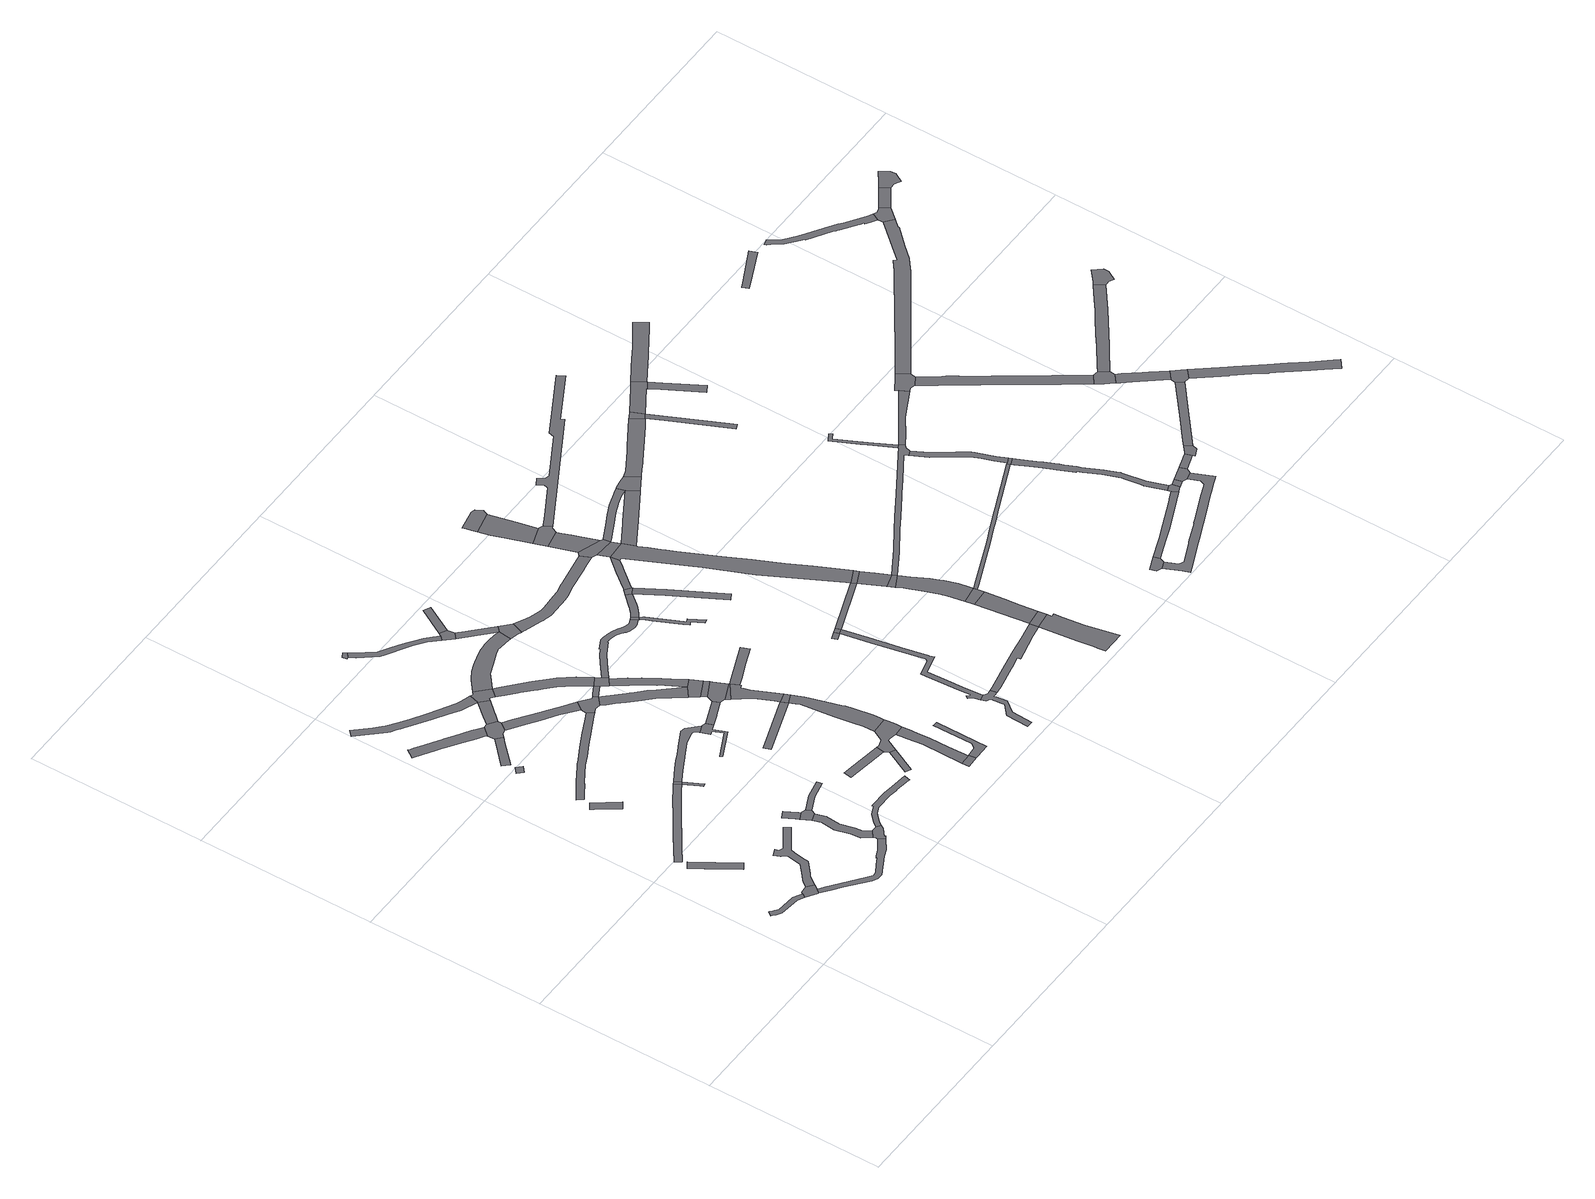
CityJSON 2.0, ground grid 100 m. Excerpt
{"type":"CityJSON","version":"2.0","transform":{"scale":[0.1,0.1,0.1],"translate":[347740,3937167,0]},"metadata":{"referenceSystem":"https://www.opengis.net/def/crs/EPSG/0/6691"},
"CityObjects":{
"road1":{"type":"Road","attributes":{"RoadStructureAttribute.sectionType":"1"},"geometry":[{"type":"MultiSurface","lod":"1","boundaries":[[[0,1,2,3,4,5,6,7,8,9,10,11,12,13]]]}]},
"road2":{"type":"Road","geometry":[{"type":"MultiSurface","lod":"1","boundaries":[[[14,15,16,17,18,19,20,13,12,21,22]]]}]},
"road3":{"type":"Road","attributes":{"RoadStructureAttribute.sectionType":"1"},"geometry":[{"type":"MultiSurface","lod":"1","boundaries":[[[23,24,25,26,27]]]}]},
"road4":{"type":"Road","geometry":[{"type":"MultiSurface","lod":"1","boundaries":[[[17,28,29,30,31,32,33,34,35,36,37,38,39,40,41,42,43,44,45,46,47,48,49,18]]]}]},
"road5":{"type":"Road","attributes":{"RoadStructureAttribute.sectionType":"1"},"geometry":[{"type":"MultiSurface","lod":"1","boundaries":[[[50,51,52,53,54,55,56,57,58,59,60,61,62,63,64,65,66,67,68,69,70,71,72,14,22]]]}]},
"road6":{"type":"Road","attributes":{"RoadStructureAttribute.sectionType":"1"},"geometry":[{"type":"MultiSurface","lod":"1","boundaries":[[[73,74,75,76,77,78,79,80,81,82,83,84,85,86,87,88,89,90,91,92]]]}]},
"road7":{"type":"Road","attributes":{"RoadStructureAttribute.sectionType":"1"},"geometry":[{"type":"MultiSurface","lod":"1","boundaries":[[[93,94,95,96,97]]]}]},
"road8":{"type":"Road","geometry":[{"type":"MultiSurface","lod":"1","boundaries":[[[98,99,100,101]]]}]},
"road9":{"type":"Road","attributes":{"RoadStructureAttribute.sectionType":"1"},"geometry":[{"type":"MultiSurface","lod":"1","boundaries":[[[102,103,104,105,106,107,108,109,110,111,112,113,114,115,116,117,118,119,120,121,122,123,124]]]}]},
"road10":{"type":"Road","attributes":{"RoadStructureAttribute.sectionType":"1"},"geometry":[{"type":"MultiSurface","lod":"1","boundaries":[[[125,126,127,128,129,130]]]}]},
"road11":{"type":"Road","attributes":{"RoadStructureAttribute.sectionType":"1"},"geometry":[{"type":"MultiSurface","lod":"1","boundaries":[[[131,132,133,134,135,136]]]}]},
"road12":{"type":"Road","attributes":{"RoadStructureAttribute.sectionType":"1"},"geometry":[{"type":"MultiSurface","lod":"1","boundaries":[[[137,138,139,140,141,142,143,144,145,146,147,148]]]}]},
"road13":{"type":"Road","geometry":[{"type":"MultiSurface","lod":"1","boundaries":[[[143,142,149,59,58,150,151,152,153,154,155,156,157]]]}]},
"road14":{"type":"Road","geometry":[{"type":"MultiSurface","lod":"1","boundaries":[[[158,159,136,135,137,148]]]}]},
"road15":{"type":"Road","geometry":[{"type":"MultiSurface","lod":"1","boundaries":[[[160,73,92,161]]]}]},
"road16":{"type":"Road","attributes":{"RoadStructureAttribute.sectionType":"1"},"geometry":[{"type":"MultiSurface","lod":"1","boundaries":[[[92,162,163,164,165,161]]]}]},
"road17":{"type":"Road","attributes":{"RoadStructureAttribute.sectionType":"1"},"geometry":[{"type":"MultiSurface","lod":"1","boundaries":[[[166,167,168,169,170,171,172,173,174,175,176,177,178,179,180,181,182,183,184,185,186,187,188,189,190]]]}]},
"road18":{"type":"Road","attributes":{"RoadStructureAttribute.sectionType":"1"},"geometry":[{"type":"MultiSurface","lod":"1","boundaries":[[[191,192,193,194,195,196,197,198,199,200,201,202,203,204,205,206,207,208,209,210,211,212,213]]]}]},
"road19":{"type":"Road","geometry":[{"type":"MultiSurface","lod":"1","boundaries":[[[102,124,214,128,127,215,216,217,218,219]]]}]},
"road20":{"type":"Road","attributes":{"RoadStructureAttribute.sectionType":"1"},"geometry":[{"type":"MultiSurface","lod":"1","boundaries":[[[220,221,222,223,159,158]]]}]},
"road21":{"type":"Road","attributes":{"RoadStructureAttribute.sectionType":"1"},"geometry":[{"type":"MultiSurface","lod":"1","boundaries":[[[212,224,219,218,225,226,227,228]]]}]},
"road22":{"type":"Road","attributes":{"RoadStructureAttribute.sectionType":"1"},"geometry":[{"type":"MultiSurface","lod":"1","boundaries":[[[156,229,230,231,232,233,234,235,236,237,238,239,240,241,242,243,244,245,246,157]]]}]},
"road23":{"type":"Road","attributes":{"RoadStructureAttribute.sectionType":"1"},"geometry":[{"type":"MultiSurface","lod":"1","boundaries":[[[247,248,249,250,251,252,253,254,255,256,257,258,259,260,261,262,263,264,160,161]]]}]},
"road24":{"type":"Road","attributes":{"RoadStructureAttribute.sectionType":"1"},"geometry":[{"type":"MultiSurface","lod":"1","boundaries":[[[265,266,267,268,269,270,271,272,273,274,275,217,216]]]}]},
"road25":{"type":"Road","geometry":[{"type":"MultiSurface","lod":"1","boundaries":[[[276,277,278,279,280,281,282,213,212,228]]]}]},
"road26":{"type":"Road","attributes":{"RoadStructureAttribute.sectionType":"1"},"geometry":[{"type":"MultiSurface","lod":"1","boundaries":[[[283,284,285,286,287,288,289,257,256,290,291]]]}]},
"road27":{"type":"Road","geometry":[{"type":"MultiSurface","lod":"1","boundaries":[[[292,293,294,295,296]]]}]},
"road28":{"type":"Road","geometry":[{"type":"MultiSurface","lod":"1","boundaries":[[[297,298,299,300,269,268,177,176,301,302]]]}]},
"road29":{"type":"Road","attributes":{"RoadStructureAttribute.sectionType":"1"},"geometry":[{"type":"MultiSurface","lod":"1","boundaries":[[[303,304,305,306,307]]]}]},
"road30":{"type":"Road","attributes":{"RoadStructureAttribute.sectionType":"1"},"geometry":[{"type":"MultiSurface","lod":"1","boundaries":[[[308,309,310,311,312,313,314,315,279,278,316,317,318,319,320,321,322,323,324,325,326,327,328]]]}]},
"road31":{"type":"Road","geometry":[{"type":"MultiSurface","lod":"1","boundaries":[[[329,330,331,332]]]}]},
"road32":{"type":"Road","attributes":{"RoadStructureAttribute.sectionType":"1"},"geometry":[{"type":"MultiSurface","lod":"1","boundaries":[[[333,334,335,336,337,338,339,340,341,342,343,344,345,346,347,348,349,350,292,296]]]}]},
"road33":{"type":"Road","attributes":{"RoadStructureAttribute.sectionType":"1"},"geometry":[{"type":"MultiSurface","lod":"1","boundaries":[[[351,298,297,352,353,354,327]]]}]},
"road34":{"type":"Road","attributes":{"RoadStructureAttribute.sectionType":"1"},"geometry":[{"type":"MultiSurface","lod":"1","boundaries":[[[355,356,357,358,359,360,361,362,363,364,365,366,280,279,367,368,369,370,371,372,373,374,375,376]]]}]},
"road35":{"type":"Road","geometry":[{"type":"MultiSurface","lod":"1","boundaries":[[[377,289,288,378,379,380]]]}]},
"road36":{"type":"Road","attributes":{"RoadStructureAttribute.sectionType":"1"},"geometry":[{"type":"MultiSurface","lod":"1","boundaries":[[[381,382,383,384,385,386,387,388,389,390,391,392,393,394,395,297,302]]]}]},
"road37":{"type":"Road","attributes":{"RoadStructureAttribute.sectionType":"1"},"geometry":[{"type":"MultiSurface","lod":"1","boundaries":[[[396,397,398,399]]]}]},
"road38":{"type":"Road","geometry":[{"type":"MultiSurface","lod":"1","boundaries":[[[327,354,400,401,402,403,328]]]}]},
"road39":{"type":"Road","geometry":[{"type":"MultiSurface","lod":"1","boundaries":[[[404,405,406,407,408]]]}]},
"road40":{"type":"Road","geometry":[{"type":"MultiSurface","lod":"1","boundaries":[[[329,332,409,410,411,412,413,414,415,416,417,418,419,303,307]]]}]},
"road41":{"type":"Road","attributes":{"RoadStructureAttribute.sectionType":"1"},"geometry":[{"type":"MultiSurface","lod":"1","boundaries":[[[420,421,422,423,424,425,426,427,428,429,430,431,401,400,432,433,434,435,436,437,438,439,389]]]}]},
"road42":{"type":"Road","attributes":{"RoadStructureAttribute.sectionType":"1"},"geometry":[{"type":"MultiSurface","lod":"1","boundaries":[[[411,440,441,442,443,405,404,444,445,446,447,412]]]}]},
"road43":{"type":"Road","geometry":[{"type":"MultiSurface","lod":"1","boundaries":[[[339,448,449,450,451,340]]]}]},
"road44":{"type":"Road","geometry":[{"type":"MultiSurface","lod":"1","boundaries":[[[388,452,453,420,389]]]}]},
"road45":{"type":"Road","attributes":{"RoadStructureAttribute.sectionType":"1"},"geometry":[{"type":"MultiSurface","lod":"1","boundaries":[[[454,455,453,452,456]]]}]},
"road46":{"type":"Road","geometry":[{"type":"MultiSurface","lod":"1","boundaries":[[[457,458,459,460,454,456,377,380]]]}]},
"road47":{"type":"Road","geometry":[{"type":"MultiSurface","lod":"1","boundaries":[[[457,461,462,458]]]}]},
"road48":{"type":"Road","attributes":{"RoadStructureAttribute.sectionType":"1"},"geometry":[{"type":"MultiSurface","lod":"1","boundaries":[[[407,463,464,465,466,467,468,469,470,471,408]]]}]},
"road49":{"type":"Road","attributes":{"RoadStructureAttribute.sectionType":"1"},"geometry":[{"type":"MultiSurface","lod":"1","boundaries":[[[472,473,474,475,476,477,478,462,461,479,480,481,482,399]]]}]},
"road50":{"type":"Road","attributes":{"RoadStructureAttribute.sectionType":"1"},"geometry":[{"type":"MultiSurface","lod":"1","boundaries":[[[483,484,485,449,448,486,487,488,376]]]}]},
"road51":{"type":"Road","attributes":{"RoadStructureAttribute.sectionType":"1"},"geometry":[{"type":"MultiSurface","lod":"1","boundaries":[[[398,489,490,491,492,493,494,495,496,497,417,416,498,499,500,501,502,503,504,505]]]}]},
"road52":{"type":"Road","geometry":[{"type":"MultiSurface","lod":"1","boundaries":[[[472,399,398,505]]]}]},
"road53":{"type":"Road","attributes":{"RoadStructureAttribute.sectionType":"1"},"geometry":[{"type":"MultiSurface","lod":"1","boundaries":[[[450,506,507,451]]]}]},
"road54":{"type":"Road","geometry":[{"type":"MultiSurface","lod":"1","boundaries":[[[375,508,509,510,511,483,376]]]}]},
"road55":{"type":"Road","attributes":{"RoadStructureAttribute.sectionType":"1"},"geometry":[{"type":"MultiSurface","lod":"1","boundaries":[[[512,513,514,515,516,517,518,519,520,521,522,523,524,525,526,527,528,403,402,529,530,531,532,533,534,535,536,537,538,539,540,541,542,543,544,545,546,547]]]}]},
"road56":{"type":"Road","attributes":{"RoadStructureAttribute.sectionType":"1"},"geometry":[{"type":"MultiSurface","lod":"1","boundaries":[[[548,549,550,551,552,478,477]]]}]},
"road57":{"type":"Road","geometry":[{"type":"MultiSurface","lod":"1","boundaries":[[[553,554,555,556,557,558,559,560,561,562,563,564,565,566,567,568,569,570,571,572,573,574,575,576,577]]]}]},
"road58":{"type":"Road","geometry":[{"type":"MultiSurface","lod":"1","boundaries":[[[578,579,512,547,580]]]}]},
"road59":{"type":"Road","attributes":{"RoadStructureAttribute.sectionType":"1"},"geometry":[{"type":"MultiSurface","lod":"1","boundaries":[[[581,582,583,584,585,586,587,588,589,590,510,509,591,592,593,594,595,596,597,598,599,600,601,602,603,604,605,606]]]}]},
"road60":{"type":"Road","attributes":{"RoadStructureAttribute.sectionType":"1"},"geometry":[{"type":"MultiSurface","lod":"1","boundaries":[[[607,608,609,610,611,612,613,614,615,616,617,618,578,580]]]}]},
"road61":{"type":"Road","attributes":{"RoadStructureAttribute.sectionType":"1"},"geometry":[{"type":"MultiSurface","lod":"1","boundaries":[[[619,620,621,622,623,624,625,626,627,628,629,630,631,632,633,560,559,634,635,636,637,638,639,640,641,642,643,644,645]]]}]},
"road62":{"type":"Road","attributes":{"RoadStructureAttribute.sectionType":"1"},"geometry":[{"type":"MultiSurface","lod":"1","boundaries":[[[646,647,648,649,650,651,579,578,652,653,654,655,656,657,658,659,660,661,662,657]]]}]},
"road63":{"type":"Road","geometry":[{"type":"MultiSurface","lod":"1","boundaries":[[[662,663,664,646,657]]]}]},
"road64":{"type":"Road","geometry":[{"type":"MultiSurface","lod":"1","boundaries":[[[665,666,667,619]]]}]},
"road65":{"type":"Road","geometry":[{"type":"MultiSurface","lod":"1","boundaries":[[[645,668,665,619]]]}]},
"road66":{"type":"Road","attributes":{"RoadStructureAttribute.sectionType":"1"},"geometry":[{"type":"MultiSurface","lod":"1","boundaries":[[[669,670,671,664,663,672,673,674,675,676]]]}]},
"road67":{"type":"Road","attributes":{"RoadStructureAttribute.sectionType":"1"},"geometry":[{"type":"MultiSurface","lod":"1","boundaries":[[[677,678,679,680,553,577,681,682,683,684,685,686,687,688,689]]]}]},
"road68":{"type":"Road","attributes":{"RoadStructureAttribute.sectionType":"1"},"geometry":[{"type":"MultiSurface","lod":"1","boundaries":[[[690,691,668,645]]]}]},
"road69":{"type":"Road","attributes":{"function":"3","RoadStructureAttribute.sectionType":"1"},"geometry":[{"type":"MultiSurface","lod":"1","boundaries":[[[692,693,694,695,696,697,698]]]}]},
"road70":{"type":"Road","geometry":[{"type":"MultiSurface","lod":"1","boundaries":[[[699,700,701,702,703,581,606]]]}]},
"road71":{"type":"Road","attributes":{"function":"3","RoadStructureAttribute.sectionType":"1"},"geometry":[{"type":"MultiSurface","lod":"1","boundaries":[[[703,702,704,705,706,707,708]]]}]},
"road72":{"type":"Road","geometry":[{"type":"MultiSurface","lod":"1","boundaries":[[[707,709,710,711,695,694,712,713,708]]]}]},
"road73":{"type":"Road","geometry":[{"type":"MultiSurface","lod":"1","boundaries":[[[697,714,715,716,717,718,719,720,698]]]}]},
"road74":{"type":"Road","geometry":[{"type":"MultiSurface","lod":"1","boundaries":[[[721,722,700,699,723,676]]]}]},
"road75":{"type":"Road","attributes":{"function":"3","RoadStructureAttribute.sectionType":"1"},"geometry":[{"type":"MultiSurface","lod":"1","boundaries":[[[675,724,725,726,727,728,729,730,691,731,732,733,734,735,736,737,738,739,740,741,742,743,721,676]]]}]},
"road76":{"type":"Road","attributes":{"function":"3","RoadStructureAttribute.sectionType":"1"},"geometry":[{"type":"MultiSurface","lod":"1","boundaries":[[[744,745,746,747,748,749,750,751,752,753,754,688]]]}]},
"road77":{"type":"Road","geometry":[{"type":"MultiSurface","lod":"1","boundaries":[[[688,754,755,756,689]]]}]},
"road78":{"type":"Road","geometry":[{"type":"MultiSurface","lod":"1","boundaries":[[[731,691,690,757]]]}]},
"road79":{"type":"Road","attributes":{"function":"3","RoadStructureAttribute.sectionType":"1"},"geometry":[{"type":"MultiSurface","lod":"1","boundaries":[[[758,759,757,690,760,761]]]}]},
"road80":{"type":"Road","attributes":{"function":"3","RoadStructureAttribute.sectionType":"1"},"geometry":[{"type":"MultiSurface","lod":"1","boundaries":[[[756,755,762,763,764,765]]]}]},
"road81":{"type":"Road","geometry":[{"type":"MultiSurface","lod":"1","boundaries":[[[761,760,766,767]]]}]},
"road82":{"type":"Road","geometry":[{"type":"MultiSurface","lod":"1","boundaries":[[[768,769,765,764,770]]]}]},
"road83":{"type":"Road","attributes":{"function":"3","RoadStructureAttribute.sectionType":"1"},"geometry":[{"type":"MultiSurface","lod":"1","boundaries":[[[766,771,772,773,774,775,776,777,769,768,778,779,780,781,782,783,767]]]}]},
"road84":{"type":"Road","attributes":{"RoadStructureAttribute.sectionType":"1"},"geometry":[{"type":"MultiSurface","lod":"1","boundaries":[[[784,785,786,787,788,789,790,791,792,793,701,700,794,795,796,797,798,799,800,801,802]]]}]},
"road85":{"type":"Road","attributes":{"RoadStructureAttribute.sectionType":"1"},"geometry":[{"type":"MultiSurface","lod":"1","boundaries":[[[803,804,721,743,805,806,807,808,802]]]}]},
"road86":{"type":"Road","geometry":[{"type":"MultiSurface","lod":"1","boundaries":[[[809,810,784,802,808,811,812]]]}]},
"road87":{"type":"Road","attributes":{"RoadStructureAttribute.sectionType":"1"},"geometry":[{"type":"MultiSurface","lod":"1","boundaries":[[[813,814,815,816,817,818,819,820,821,822,823,824,825,826,827,828,711,710]]]}]},
"road88":{"type":"Road","attributes":{"RoadStructureAttribute.sectionType":"1"},"geometry":[{"type":"MultiSurface","lod":"1","boundaries":[[[829,830,831,832,833,834,835,836,837,838,839,840,841,761,767,842,843,844,845,846,847,848,849,850]]]}]},
"road89":{"type":"Road","geometry":[{"type":"MultiSurface","lod":"1","boundaries":[[[851,852,853,854,855,856]]]}]},
"road90":{"type":"Road","attributes":{"RoadStructureAttribute.sectionType":"1"},"geometry":[{"type":"MultiSurface","lod":"1","boundaries":[[[857,858,859,860,861,862,863,864,865,866,867,868,869,870,871,872,873,874,875,876,768,770]]]}]},
"road91":{"type":"Road","attributes":{"RoadStructureAttribute.sectionType":"1"},"geometry":[{"type":"MultiSurface","lod":"1","boundaries":[[[877,878,879,880,881,882,883,812,811,884,885,886,877,887,888,889,890,891,892]]]}]},
"road92":{"type":"Road","geometry":[{"type":"MultiSurface","lod":"1","boundaries":[[[892,893,894,878,877]]]}]},
"road93":{"type":"Road","attributes":{"RoadStructureAttribute.sectionType":"1"},"geometry":[{"type":"MultiSurface","lod":"1","boundaries":[[[895,896,897,898,899,900,901,902,855,854,903,904,905,906,907,908,909,910,911,912]]]}]},
"road94":{"type":"Road","attributes":{"RoadStructureAttribute.sectionType":"1"},"geometry":[{"type":"MultiSurface","lod":"1","boundaries":[[[913,914,915,916,917,918,919,920,921,922,923,924,925,926,927,928,853,852,929,930,931,932,933,934,935,936,937,938,939,940,941,942,943,944,945,946]]]}]},
"road95":{"type":"Road","geometry":[{"type":"MultiSurface","lod":"1","boundaries":[[[947,948,949,950,951,893,892]]]}]},
"road96":{"type":"Road","geometry":[{"type":"MultiSurface","lod":"1","boundaries":[[[952,953,954,955,956,957,958,959,960,832,831]]]}]},
"road97":{"type":"Road","attributes":{"RoadStructureAttribute.sectionType":"1"},"geometry":[{"type":"MultiSurface","lod":"1","boundaries":[[[849,961,962,963,964,965,966,967,968,969,970,971,972,973,850]]]}]},
"road98":{"type":"Road","geometry":[{"type":"MultiSurface","lod":"1","boundaries":[[[974,967,966,868,867]]]}]},
"road99":{"type":"Road","attributes":{"RoadStructureAttribute.sectionType":"1"},"geometry":[{"type":"MultiSurface","lod":"1","boundaries":[[[948,975,976,977,978,949]]]}]},
"road100":{"type":"Road","attributes":{"RoadStructureAttribute.sectionType":"1"},"geometry":[{"type":"MultiSurface","lod":"1","boundaries":[[[979,980,981,982,983,984,985,986,987,988,989,990,991,992,993,994,995,996,997,998,999,1000,1001,1002,1003,1004,1005,1006,1007,1008,1009,1010,1011,1012,974,867]]]}]},
"road101":{"type":"Road","geometry":[{"type":"MultiSurface","lod":"1","boundaries":[[[1013,1014,1015,998,997,895,912]]]}]},
"road102":{"type":"Road","attributes":{"RoadStructureAttribute.sectionType":"1"},"geometry":[{"type":"MultiSurface","lod":"1","boundaries":[[[1015,1014,1016,1017]]]}]},
"road103":{"type":"Road","attributes":{"RoadStructureAttribute.sectionType":"1"},"geometry":[{"type":"MultiSurface","lod":"1","boundaries":[[[1018,1019,1020,1021,1022,831,830,1023,1024,1025,1026]]]}]},
"road104":{"type":"Road","geometry":[{"type":"MultiSurface","lod":"1","boundaries":[[[1027,1028,1017,1016,913,946]]]}]},
"road105":{"type":"Road","attributes":{"RoadStructureAttribute.sectionType":"1"},"geometry":[{"type":"MultiSurface","lod":"1","boundaries":[[[1029,1030,1031,1032,1033,1034,950,949,1035,1036,1037,1038,1039,1040,1041,1042]]]}]},
"road106":{"type":"Road","attributes":{"RoadStructureAttribute.sectionType":"1"},"geometry":[{"type":"MultiSurface","lod":"1","boundaries":[[[1043,1044,1045,1028,1027,1046,1047]]]}]},
"road107":{"type":"Road","geometry":[{"type":"MultiSurface","lod":"1","boundaries":[[[1048,1049,1050,1051,1052,1043,1047]]]}]},
"road108":{"type":"Road","geometry":[{"type":"MultiSurface","lod":"1","boundaries":[[[1053,1054,1055,1056,1057,1058,1026,1025,1059,1060]]]}]},
"road109":{"type":"Road","attributes":{"RoadStructureAttribute.sectionType":"1"},"geometry":[{"type":"MultiSurface","lod":"1","boundaries":[[[1061,1062,1063,1064,1065,1066,1067,1068,1069,1070,1071,1072,1073,1074,1075,1076,1077,1078,1079,1080,1081,1082,1083,1084,1085,1086,1053,1060]]]}]},
"road110":{"type":"Road","attributes":{"RoadStructureAttribute.sectionType":"1"},"geometry":[{"type":"MultiSurface","lod":"1","boundaries":[[[1050,1087,1088,1089,1090,1091,1092,1093,1051]]]}]},
"road111":{"type":"Road","geometry":[{"type":"MultiSurface","lod":"1","boundaries":[[[1094,1073,1072,1095,1096,1097,1098]]]}]},
"road112":{"type":"Road","attributes":{"RoadStructureAttribute.sectionType":"1"},"geometry":[{"type":"MultiSurface","lod":"1","boundaries":[[[1096,1099,1100,1101,1102,1103,1104,1105,1106,1107,1097]]]}]},
"road113":{"type":"Road","geometry":[{"type":"MultiSurface","lod":"1","boundaries":[[[1108,1109,1103,1102,1090,1089]]]}]},
"road114":{"type":"Road","geometry":[{"type":"MultiSurface","lod":"1","boundaries":[[[1110,1111,1112,1113,1114,1115]]]}]},
"road115":{"type":"Road","attributes":{"RoadStructureAttribute.sectionType":"1"},"geometry":[{"type":"MultiSurface","lod":"1","boundaries":[[[1116,1117,1118,1119,1120,1121,1122,1055,1054,1123,1124,1125,1126,1127,1128,1129,1130,1131,1132,1133,1134,1135]]]}]},
"road116":{"type":"Road","attributes":{"RoadStructureAttribute.sectionType":"1"},"geometry":[{"type":"MultiSurface","lod":"1","boundaries":[[[1136,1137,1138,1139,1140,1141,1142,1143,1144,1109,1108,1145,1146,1147,1148,1149,1150,1151,1152,1153,1154]]]}]},
"road117":{"type":"Road","attributes":{"RoadStructureAttribute.sectionType":"1"},"geometry":[{"type":"MultiSurface","lod":"1","boundaries":[[[1155,1156,1157,1158,1159,1160,1161,1162,1163,1164,1165,1166,1167,1168,1094,1098]]]}]},
"road118":{"type":"Road","attributes":{"RoadStructureAttribute.sectionType":"1"},"geometry":[{"type":"MultiSurface","lod":"1","boundaries":[[[1169,1170,1171,1172,1173,1174,1175,1176,1177,1178,1179,1180,1181,1182,1183,1184,1185,1186,1187,1188,1189,1190,1191,1192,1193,1194,1195,1196,1197,1198,1199]]]}]},
"road119":{"type":"Road","geometry":[{"type":"MultiSurface","lod":"1","boundaries":[[[1200,1159,1158,1201,1202,1203,1204,1205,1206]]]}]},
"road120":{"type":"Road","geometry":[{"type":"MultiSurface","lod":"1","boundaries":[[[1207,1208,1209,1199,1198,1116,1135,1210]]]}]},
"road121":{"type":"Road","attributes":{"RoadStructureAttribute.sectionType":"1"},"geometry":[{"type":"MultiSurface","lod":"1","boundaries":[[[1211,1212,1213,1207,1210]]]}]},
"road122":{"type":"Road","geometry":[{"type":"MultiSurface","lod":"1","boundaries":[[[1214,1215,1216,1217,1218,1219,1220,1212,1211]]]}]}
},
"vertices":[
[323,366,0],[298,381,0],[192,389,0],[174,403,0],[168,408,0],[155,419,0],[150,423,0],[132,400,0],[138,395,0],[154,382,0],[181,364,0],[294,351,0],[330,330,0],[344,354,0],
[411,315,0],[413,318,0],[418,324,0],[429,340,0],[393,367,0],[392,367,0],[351,364,0],[391,293,0],[393,292,0],
[219,847,0],[323,687,0],[361,711,0],[210,944,0],[172,919,0],
[430,340,0],[446,361,0],[469,392,0],[481,402,0],[543,455,0],[549,493,0],[558,547,0],[562,568,0],[672,642,0],[691,654,0],[668,686,0],[549,606,0],[529,615,0],[520,636,0],[483,621,0],[498,585,0],[499,585,0],[520,560,0],[506,476,0],[449,427,0],[424,407,0],[418,399,0],
[441,256,0],[497,213,0],[609,121,0],[634,109,0],[641,106,0],[670,105,0],[781,166,0],[822,183,0],[885,226,0],[862,259,0],[800,216,0],[761,201,0],[750,193,0],[756,192,0],[752,189,0],[711,166,0],[667,139,0],[645,137,0],[627,147,0],[576,187,0],[516,234,0],[447,288,0],[417,310,0],
[612,1297,0],[587,1281,0],[521,1239,0],[500,1225,0],[458,1195,0],[386,1144,0],[291,1080,0],[277,1070,0],[223,1032,0],[195,1011,0],[174,998,0],[197,964,0],[201,967,0],[274,1019,0],[316,1048,0],[458,1146,0],[520,1190,0],[543,1205,0],[597,1240,0],[634,1263,0],
[242,1540,0],[254,1524,0],[335,1408,0],[374,1436,0],[280,1566,0],
[271,1948,0],[303,1974,0],[277,2004,0],[244,1976,0],
[419,2283,0],[393,2302,0],[365,2322,0],[288,2372,0],[248,2398,0],[229,2410,0],[220,2416,0],[162,2453,0],[156,2457,0],[109,2488,0],[93,2497,0],[80,2506,0],[49,2459,0],[55,2455,0],[157,2389,0],[183,2372,0],[200,2360,0],[268,2314,0],[308,2286,0],[331,2269,0],[359,2252,0],[367,2247,0],[378,2239,0],
[278,2032,0],[387,2140,0],[413,2165,0],[383,2197,0],[365,2180,0],[245,2066,0],
[794,682,0],[758,750,0],[718,729,0],[751,668,0],[760,651,0],[799,672,0],
[789,597,0],[804,550,0],[795,470,0],[816,387,0],[821,333,0],[858,286,0],[893,313,0],[865,350,0],[861,395,0],[840,473,0],[850,555,0],[832,611,0],
[865,275,0],[892,231,0],[896,234,0],[900,237,0],[894,241,0],[936,277,0],[942,287,0],[949,297,0],[926,311,0],
[842,636,0],[829,663,0],
[628,1307,0],[649,1273,0],
[676,1182,0],[684,1165,0],[701,1173,0],[686,1201,0],
[297,1610,0],[310,1619,0],[372,1659,0],[376,1663,0],[433,1699,0],[480,1727,0],[535,1755,0],[604,1792,0],[655,1818,0],[777,1878,0],[805,1892,0],[781,1925,0],[743,1907,0],[641,1857,0],[584,1828,0],[543,1806,0],[492,1778,0],[466,1765,0],[440,1750,0],[415,1735,0],[353,1696,0],[335,1684,0],[287,1652,0],[259,1632,0],[283,1600,0],
[506,2476,0],[478,2485,0],[345,2564,0],[261,2616,0],[205,2652,0],[158,2689,0],[144,2700,0],[122,2720,0],[112,2732,0],[33,2816,0],[2,2787,0],[126,2656,0],[138,2645,0],[163,2629,0],[183,2616,0],[196,2609,0],[226,2588,0],[256,2568,0],[322,2526,0],[392,2480,0],[452,2440,0],[541,2404,0],[558,2459,0],
[380,2219,0],[432,2184,0],[456,2187,0],[491,2232,0],[490,2251,0],[442,2285,0],
[928,676,0],[1024,696,0],[1018,725,0],[918,704,0],
[478,2328,0],[526,2291,0],[528,2294,0],[540,2308,0],[588,2363,0],
[963,319,0],[1004,358,0],[1044,375,0],[1144,376,0],[1186,369,0],[1196,369,0],[1244,362,0],[1265,359,0],[1285,355,0],[1292,391,0],[1201,402,0],[1146,410,0],[1038,409,0],[1035,408,0],[1038,402,0],[987,378,0],[945,339,0],[936,327,0],
[690,1298,0],[758,1333,0],[793,1352,0],[800,1356,0],[881,1399,0],[890,1402,0],[927,1412,0],[955,1416,0],[969,1411,0],[978,1389,0],[1023,1406,0],[962,1466,0],[933,1470,0],[858,1432,0],[792,1397,0],[767,1384,0],[734,1367,0],[670,1332,0],
[557,2119,0],[613,2081,0],[691,2028,0],[783,1957,0],[816,2002,0],[744,2053,0],[727,2066,0],[671,2106,0],[656,2116,0],[606,2151,0],[542,2197,0],
[598,2374,0],[612,2362,0],[621,2354,0],[660,2398,0],[589,2465,0],[577,2454,0],[571,2455,0],
[1043,1287,0],[897,1215,0],[905,1203,0],[1060,1278,0],[1030,1349,0],[1061,1361,0],[1046,1399,0],[999,1336,0],[1019,1344,0],
[466,3123,0],[454,3143,0],[428,3128,0],[433,3102,0],[442,3104,0],
[902,1936,0],[889,1961,0],[878,1954,0],[833,1989,0],[827,1903,0],[858,1898,0],
[1379,614,0],[1181,642,0],[1145,647,0],[1139,602,0],[1373,569,0],
[955,2103,0],[897,2179,0],[863,2210,0],[860,2212,0],[835,2238,0],[809,2264,0],[758,2311,0],[686,2376,0],[643,2334,0],[656,2322,0],[707,2277,0],[715,2270,0],[775,2212,0],[779,2208,0],[798,2190,0],[846,2142,0],[901,2077,0],[914,2057,0],[950,2001,0],[953,1996,0],[1002,2026,0],
[1387,542,0],[1318,405,0],[1349,390,0],[1418,527,0],
[464,3068,0],[536,2975,0],[559,2963,0],[669,2899,0],[688,2884,0],[746,2840,0],[796,2788,0],[819,2810,0],[793,2836,0],[758,2868,0],[718,2899,0],[685,2924,0],[648,2948,0],[610,2971,0],[554,3004,0],[518,3050,0],[512,3057,0],[487,3090,0],
[904,1969,0],[918,1945,0],[924,1949,0],[967,1972,0],
[968,2594,0],[934,2597,0],[890,2599,0],[853,2595,0],[852,2595,0],[808,2585,0],[776,2575,0],[772,2574,0],[736,2561,0],[701,2546,0],[658,2522,0],[654,2519,0],[725,2451,0],[740,2463,0],[800,2487,0],[867,2514,0],[892,2524,0],[898,2523,0],[917,2523,0],[957,2519,0],[994,2514,0],[1001,2587,0],
[1190,1456,0],[1119,1384,0],[1126,1387,0],[1205,1419,0],
[880,1874,0],[912,1841,0],[948,1802,0],[961,1788,0],[962,1787,0],[989,1760,0],[1051,1697,0],[1148,1570,0],[1205,1614,0],[1103,1727,0],[1073,1762,0],[1019,1816,0],[1012,1824,0],[1003,1833,0],[987,1849,0],
[1064,1072,0],[1077,1034,0],[1391,1142,0],[1374,1179,0],
[996,1934,0],[1035,1963,0],[1042,1969,0],[1021,1996,0],
[1581,208,0],[1522,206,0],[1523,166,0],[1590,169,0],[1585,209,0],
[1451,593,0],[1466,592,0],[1505,587,0],[1564,591,0],[1562,626,0],[1558,670,0],[1557,685,0],[1557,688,0],[1465,683,0],[1435,624,0],[1397,611,0],
[1249,1635,0],[1248,1637,0],[1238,1654,0],[1229,1669,0],[1227,1672,0],[1181,1752,0],[1173,1765,0],[1158,1788,0],[1129,1832,0],[1093,1884,0],[1090,1889,0],[1061,1928,0],[1043,1871,0],[1050,1861,0],[1054,1855,0],[1118,1762,0],[1131,1742,0],[1132,1741,0],[1150,1709,0],[1184,1648,0],
[1511,533,0],[1511,527,0],[1521,436,0],[1522,212,0],[1579,325,0],[1577,436,0],[1571,506,0],[1568,552,0],
[844,2737,0],[873,2765,0],[867,2804,0],[829,2826,0],
[1183,1524,0],[1280,1572,0],
[1296,1542,0],[1287,1558,0],[1205,1496,0],
[1236,1413,0],[1334,1458,0],[1308,1514,0],[1307,1518,0],
[1253,1390,0],[1337,1452,0],
[1602,169,0],[1686,170,0],[1684,466,0],[1669,466,0],[1657,467,0],[1658,419,0],[1661,242,0],[1643,216,0],[1611,212,0],
[1426,1195,0],[1357,1349,0],[1349,1377,0],[1344,1394,0],[1360,1401,0],[1358,1407,0],[1338,1453,0],[1284,1349,0],[1320,1300,0],[1328,1281,0],[1363,1204,0],
[1027,2614,0],[933,2705,0],[913,2725,0],[864,2716,0],[945,2641,0],[981,2605,0],
[1405,1108,0],[1415,1086,0],[1424,1013,0],[1424,1011,0],[1427,991,0],[1439,892,0],[1442,870,0],[1451,804,0],[1462,746,0],[1556,711,0],[1554,753,0],[1536,859,0],[1527,898,0],[1521,919,0],[1499,993,0],[1467,1100,0],[1440,1163,0],
[952,2960,0],[915,2979,0],
[1041,2501,0],[1060,2495,0],[1083,2561,0],[1062,2580,0],
[1431,2104,0],[1405,2093,0],[1402,2093,0],[1380,2097,0],[1376,2098,0],[1357,2106,0],[1349,2113,0],[1342,2117,0],[1320,2129,0],[1292,2137,0],[1253,2144,0],[1232,2145,0],[1178,2116,0],[1182,2111,0],[1151,2095,0],[1144,2091,0],[1105,2061,0],[1086,2003,0],[1165,2064,0],[1196,2080,0],[1240,2104,0],[1237,2109,0],[1240,2112,0],[1250,2110,0],[1256,2109,0],[1284,2105,0],[1306,2099,0],[1327,2087,0],[1338,2078,0],[1346,2074,0],[1346,2072,0],[1348,2067,0],[1364,2060,0],[1399,2053,0],[1414,2054,0],[1449,2068,0],
[1407,1427,0],[1497,1465,0],[1592,1504,0],[1573,1550,0],[1371,1467,0],
[2013,371,0],[2001,368,0],[1991,368,0],[1984,369,0],[1978,373,0],[1971,378,0],[1967,382,0],[1934,373,0],[1942,346,0],[1962,338,0],[1963,331,0],[1970,273,0],[1972,258,0],[1958,245,0],[1917,209,0],[1914,144,0],[1911,82,0],[1946,80,0],[1950,199,0],[1998,261,0],[1991,321,0],[1989,334,0],[1996,334,0],[1997,334,0],[2020,333,0],
[1466,2076,0],[1444,2109,0],[1452,2064,0],
[1652,2554,0],[1445,2518,0],[1439,2517,0],[1387,2506,0],[1349,2504,0],[1264,2499,0],[1238,2500,0],[1206,2508,0],[1171,2520,0],[1152,2526,0],[1073,2491,0],[1082,2487,0],[1102,2480,0],[1176,2456,0],[1188,2452,0],[1196,2451,0],[1227,2440,0],[1242,2440,0],[1318,2442,0],[1331,2442,0],[1364,2443,0],[1395,2445,0],[1445,2458,0],[1578,2481,0],[1622,2488,0],[1677,2497,0],
[1463,2052,0],[1483,2009,0],[1548,1870,0],[1562,1839,0],[1580,1849,0],[1617,1786,0],[1636,1790,0],[1588,1874,0],[1572,1865,0],[1565,1879,0],[1484,2053,0],[1480,2060,0],
[1925,1199,0],[1956,1038,0],[1969,976,0],[1981,914,0],[2014,751,0],[2007,740,0],[1915,716,0],[1917,684,0],[1929,495,0],[1932,458,0],[1934,435,0],[1930,432,0],[1916,448,0],[1906,431,0],[1923,412,0],[1966,385,0],[1956,497,0],[1951,583,0],[1944,696,0],[1953,698,0],[1995,709,0],[2050,723,0],[2042,752,0],[2041,755,0],[2012,898,0],[1984,1043,0],[1951,1209,0],
[1557,2217,0],[1504,2162,0],[1490,2147,0],[1485,2142,0],[1467,2126,0],[1462,2121,0],[1484,2088,0],[1487,2090,0],[1518,2119,0],[1534,2136,0],[1566,2173,0],[1582,2193,0],[1665,2051,0],[1817,1771,0],[1852,1790,0],[1700,2070,0],[1617,2213,0],
[1613,2219,0],[1580,2242,0],
[1914,1227,0],[1875,1213,0],[1885,1184,0],
[1940,1237,0],
[1659,2339,0],[1588,2252,0],[1584,2246,0],[1615,2221,0],[1690,2314,0],[1719,2349,0],[1738,2372,0],[1730,2424,0],
[2391,444,0],[2299,427,0],[2194,406,0],[2035,375,0],[2059,339,0],[2193,368,0],[2203,370,0],[2271,386,0],[2274,366,0],[2313,376,0],[2436,405,0],[2506,418,0],[2497,465,0],
[2253,1321,0],[2240,1348,0],
[1526,2992,0],[1555,2912,0],[1595,2791,0],[1696,2824,0],[1671,2932,0],[1635,3086,0],[1510,3056,0],
[1705,2485,0],[1816,2477,0],[1810,2519,0],[1797,2525,0],[1669,2571,0],
[1760,2631,0],[1748,2666,0],[1731,2712,0],[1723,2737,0],[1620,2714,0],
[1736,2770,0],[1746,2775,0],[1724,2815,0],[1603,2766,0],[1615,2728,0],
[1645,3112,0],[1649,3115,0],[1625,3152,0],[1602,3159,0],[1491,3136,0],[1494,3123,0],[1505,3076,0],
[1836,2430,0],[1834,2434,0],[1717,2457,0],
[1753,2375,0],[1753,2374,0],[1903,2050,0],[1923,2007,0],[2012,1797,0],[2029,1763,0],[2230,1367,0],[2317,1385,0],[2232,1566,0],[2172,1691,0],[2102,1839,0],[2038,1975,0],[1981,2097,0],[1943,2177,0],[1921,2224,0],[1916,2236,0],[1911,2248,0],[1886,2306,0],[1865,2355,0],[1864,2360,0],
[2533,198,0],[2544,118,0],[2547,94,0],[2553,52,0],[2680,53,0],[2639,242,0],[2626,357,0],[2620,406,0],[2603,403,0],[2601,417,0],[2599,430,0],
[2593,478,0],[2499,466,0],
[2330,1358,0],
[2363,1288,0],[2351,1313,0],[2318,1188,0],[2398,1211,0],
[2580,578,0],[2569,664,0],[2556,769,0],[2457,763,0],
[2337,1150,0],[2410,1187,0],
[2547,827,0],[2449,812,0],[2551,809,0],
[2356,1113,0],[2361,1102,0],[2396,1016,0],[2422,937,0],[2424,928,0],[2430,905,0],[2445,838,0],[2541,860,0],[2532,910,0],[2508,980,0],[2505,987,0],[2481,1045,0],[2439,1129,0],
[2136,2662,0],[2119,2657,0],[2108,2654,0],[2095,2650,0],[2038,2630,0],[2019,2623,0],[2005,2617,0],[1961,2596,0],[1896,2563,0],[1831,2530,0],[1846,2492,0],[1847,2493,0],[1933,2537,0],[1978,2560,0],[2020,2580,0],[2023,2581,0],[2052,2593,0],[2105,2611,0],[2149,2616,0],
[1965,2507,0],[1951,2498,0],[1941,2407,0],[2008,2446,0],[2182,2550,0],[2187,2553,0],
[2176,2671,0],[2146,2664,0],[2269,2603,0],[2225,2676,0],
[2387,3134,0],[2375,3153,0],[2444,3191,0],[2635,3297,0],[2613,3336,0],[2337,3183,0],[2267,3145,0],[2258,3113,0],[2021,2981,0],[1997,2987,0],[1975,3023,0],[1937,2999,0],[1957,2966,0],[1951,2941,0],[1786,2849,0],[1726,2816,0],
[3160,1644,0],[3172,1653,0],[3153,1681,0],[3137,1673,0],[3138,1670,0],[3102,1647,0],[3097,1644,0],[2982,1572,0],[2871,1504,0],[2866,1501,0],[2735,1420,0],[2661,1373,0],[2547,1301,0],[2546,1268,0],[2675,1350,0],[2751,1397,0],[2867,1470,0],[2885,1481,0],[2971,1534,0],[3111,1622,0],[3122,1600,0],[3152,1615,0],
[3147,153,0],[3175,141,0],[3217,157,0],[3228,185,0],[3215,218,0],[3134,186,0],
[2580,822,0],[2792,911,0],[2836,929,0],[2861,940,0],[2931,971,0],[2986,995,0],[3042,1020,0],[3058,1027,0],[3070,1032,0],[3349,1152,0],[3352,1153,0],[3344,1170,0],[3063,1049,0],[3029,1034,0],[2978,1012,0],[2929,990,0],[2927,989,0],[2854,957,0],[2798,934,0],[2573,839,0],
[2613,2812,0],[2565,2876,0],[2403,2776,0],[2381,2762,0],[2375,2758,0],[2299,2712,0],[2260,2688,0],[2318,2633,0],[2324,2634,0],[2564,2780,0],[2654,2724,0],[2802,2401,0],[2815,2407,0],[2829,2414,0],[2812,2450,0],[2639,2829,0],
[2606,2900,0],[2577,2883,0],
[3638,398,0],[3588,376,0],[3580,372,0],[3520,346,0],[3424,303,0],[3388,287,0],[3336,266,0],[3318,259,0],[3344,231,0],[3351,234,0],[3362,239,0],[3402,254,0],[3411,258,0],[3475,285,0],[3605,342,0],[3607,344,0],[3627,353,0],[3653,365,0],
[3751,379,0],[3776,317,0],[3775,313,0],[3765,290,0],[3735,277,0],[3680,254,0],[3678,254,0],[3652,242,0],[3539,191,0],[3521,185,0],[3519,183,0],[3400,133,0],[3389,128,0],[3273,76,0],[3245,88,0],[3223,143,0],[3209,64,0],[3216,46,0],[3229,8,0],[3256,20,0],[3341,57,0],[3420,91,0],[3440,100,0],[3539,143,0],[3638,186,0],[3709,217,0],[3741,231,0],[3777,246,0],[3793,253,0],[3822,266,0],[3843,274,0],[3838,288,0],[3816,340,0],[3795,391,0],
[2784,2920,0],[2786,2916,0],[2823,2943,0],[2781,3010,0],[2745,2988,0],
[3097,1791,0],[3062,1864,0],[3008,1975,0],[3037,1992,0],[3025,2006,0],[2984,1983,0],[3055,1837,0],[3058,1830,0],[3081,1783,0],
[3168,1508,0],[3245,1398,0],[3291,1328,0],[3305,1293,0],[3324,1232,0],[3350,1172,0],[3381,1186,0],[3356,1243,0],[3321,1343,0],[3318,1350,0],[3313,1358,0],[3272,1420,0],[3197,1525,0],
[3389,1169,0],
[2820,2856,0],[2928,2662,0],[2968,2684,0],[2859,2878,0],
[3359,1136,0],[3391,1067,0],[3410,1026,0],[3433,974,0],[3445,945,0],[3477,871,0],[3484,855,0],[3491,857,0],[3503,830,0],[3544,741,0],[3573,665,0],[3576,656,0],[3582,620,0],[3583,611,0],[3591,554,0],[3593,533,0],[3594,530,0],[3602,504,0],[3631,418,0],[3663,429,0],[3642,491,0],[3626,539,0],[3606,672,0],[3606,674,0],[3603,681,0],[3575,754,0],[3526,858,0],[3520,877,0],[3494,936,0],[3486,956,0],[3476,979,0],[3453,1029,0],[3447,1042,0],[3395,1153,0],
[3676,375,0],[3687,379,0],[3681,420,0],
[3724,391,0],[3712,430,0],
[3453,1882,0],[3309,1786,0],[3271,1759,0],[3269,1758,0],[3218,1724,0],[3233,1693,0],[3328,1758,0],[3489,1841,0],[3464,1889,0],
[3808,418,0],[3796,457,0],
[3043,3176,0],[3030,3167,0],[2994,3144,0],[2932,3105,0],[2925,3101,0],[2785,3013,0],[2824,2944,0],[2976,3039,0],[2983,3043,0],[2988,3047,0],[3058,3091,0],[3135,3141,0],[3167,3161,0],[3122,3230,0],
[3887,485,0],[3862,478,0],[3851,475,0],[3870,439,0],[3898,448,0],
[3903,436,0],[3949,456,0],[3957,486,0],[3928,520,0],[3894,491,0],
[3586,1875,0],[3592,1904,0],[3549,1967,0],[3507,1938,0],[3473,1918,0],[3452,1905,0],[3506,1849,0],[3535,1843,0],
[3601,1748,0],[3690,1624,0],[3701,1607,0],[3715,1584,0],[3719,1577,0],[3829,1419,0],[3900,1315,0],[3931,1272,0],[3943,1254,0],[3980,1204,0],[4002,1169,0],[4034,1123,0],[4083,1157,0],[4051,1203,0],[3992,1289,0],[3968,1324,0],[3940,1364,0],[3926,1384,0],[3878,1453,0],[3809,1558,0],[3802,1567,0],[3764,1618,0],[3718,1687,0],[3709,1701,0],[3675,1752,0],[3650,1782,0],
[4101,603,0],[4140,635,0],[4295,762,0],[4267,797,0],[4112,670,0],[4074,639,0],[3957,544,0],
[4113,1152,0],[4064,1080,0],[4100,1036,0],[4146,1075,0],[4150,1105,0],
[4116,1017,0],[4151,973,0],[4199,914,0],[4270,827,0],[4317,865,0],[4254,942,0],[4246,952,0],[4233,967,0],[4170,1048,0],
[4325,759,0],[4372,797,0],
[3663,2941,0],[3619,2919,0],[3633,2886,0],[3673,2904,0],[3861,2990,0],[3845,3032,0],
[4379,2598,0],[4219,2415,0],[4199,2394,0],[4186,2409,0],[4131,2364,0],[3859,2178,0],[3714,2079,0],[3715,1987,0],[3777,2029,0],[3947,2144,0],[3964,2156,0],[4008,2186,0],[4048,2212,0],[4172,2295,0],[4212,2329,0],[4241,2351,0],[4301,2419,0],[4391,2512,0],[4391,2521,0],[4424,2558,0],
[4828,241,0],[4751,332,0],[4686,415,0],[4669,435,0],[4663,443,0],[4625,487,0],[4622,491,0],[4518,620,0],[4498,642,0],[4452,604,0],[4455,602,0],[4523,518,0],[4574,454,0],[4578,449,0],[4598,427,0],[4704,294,0],[4748,242,0],[4802,175,0],[4849,215,0],
[4274,1193,0],[4294,1207,0],[4491,1349,0],[4629,1453,0],[4595,1502,0],[4553,1472,0],[4515,1444,0],[4455,1398,0],[4453,1396,0],[4396,1357,0],[4278,1271,0],[4267,1262,0],[4258,1255,0],[4146,1176,0],
[4371,2681,0],[4364,2685,0],[4265,2755,0],[4242,2772,0],[4221,2787,0],[4207,2796,0],[4104,2863,0],[4065,2888,0],[4006,2937,0],[3960,2999,0],[3956,3004,0],[3952,3001,0],[3923,2994,0],[3927,2988,0],[3929,2983,0],[3955,2953,0],[3982,2914,0],[4046,2861,0],[4066,2848,0],[4063,2843,0],[4185,2764,0],[4199,2755,0],[4209,2748,0],[4214,2744,0],[4300,2683,0],[4301,2682,0],[4319,2669,0],[4316,2663,0],[4340,2647,0],[4374,2628,0],[4396,2668,0],
[4612,1516,0],[4638,1453,0],[4659,1454,0],[4685,1439,0],[4715,1492,0],[4713,1522,0],[4674,1568,0],
[4445,2670,0],[4439,2665,0],[4416,2657,0],[4479,2620,0],
[4593,2696,0],[4559,2746,0],[4448,2672,0],
[4623,2697,0],[4641,2687,0],[4656,2678,0],[4686,2731,0],[4685,2761,0],[4649,2810,0],[4593,2768,0]
]}
